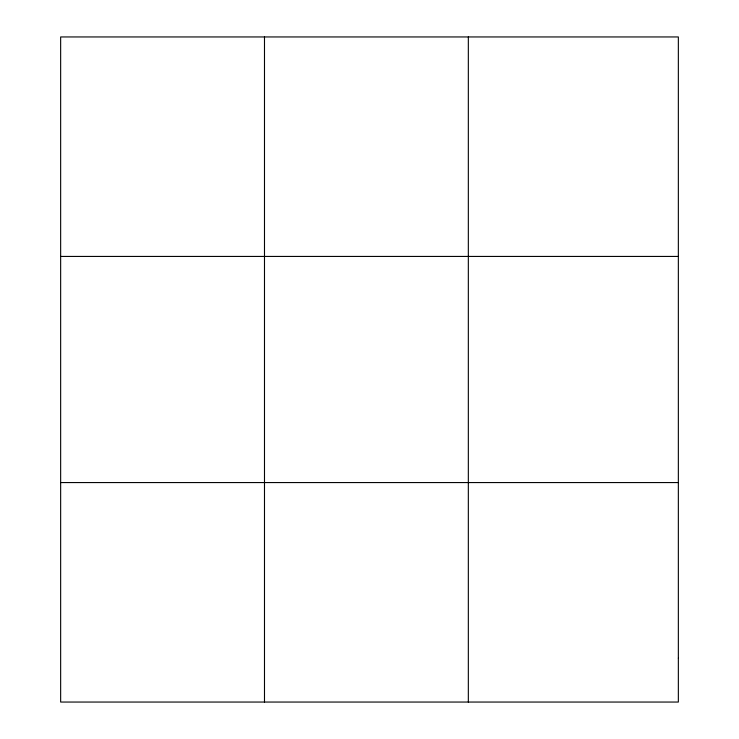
<?xml version="1.0" encoding="UTF-8"?>
<svg xmlns="http://www.w3.org/2000/svg" width="739" height="739" viewBox="0 0 739 739"><rect width="100%" height="100%" fill="white"/><g stroke="black" fill="none" stroke-linecap="round" stroke-linejoin="round"><path stroke-width="1.11" d="M264.488 702.05L264.488 36.95M468.332 702.05L468.332 36.95M60.653 256.433L678.347 256.433M60.653 482.567L678.347 482.567M678.347 658.153L678.347 702.05L60.653 702.05L60.653 36.95L678.347 36.95L678.347 658.153"/></g></svg>
